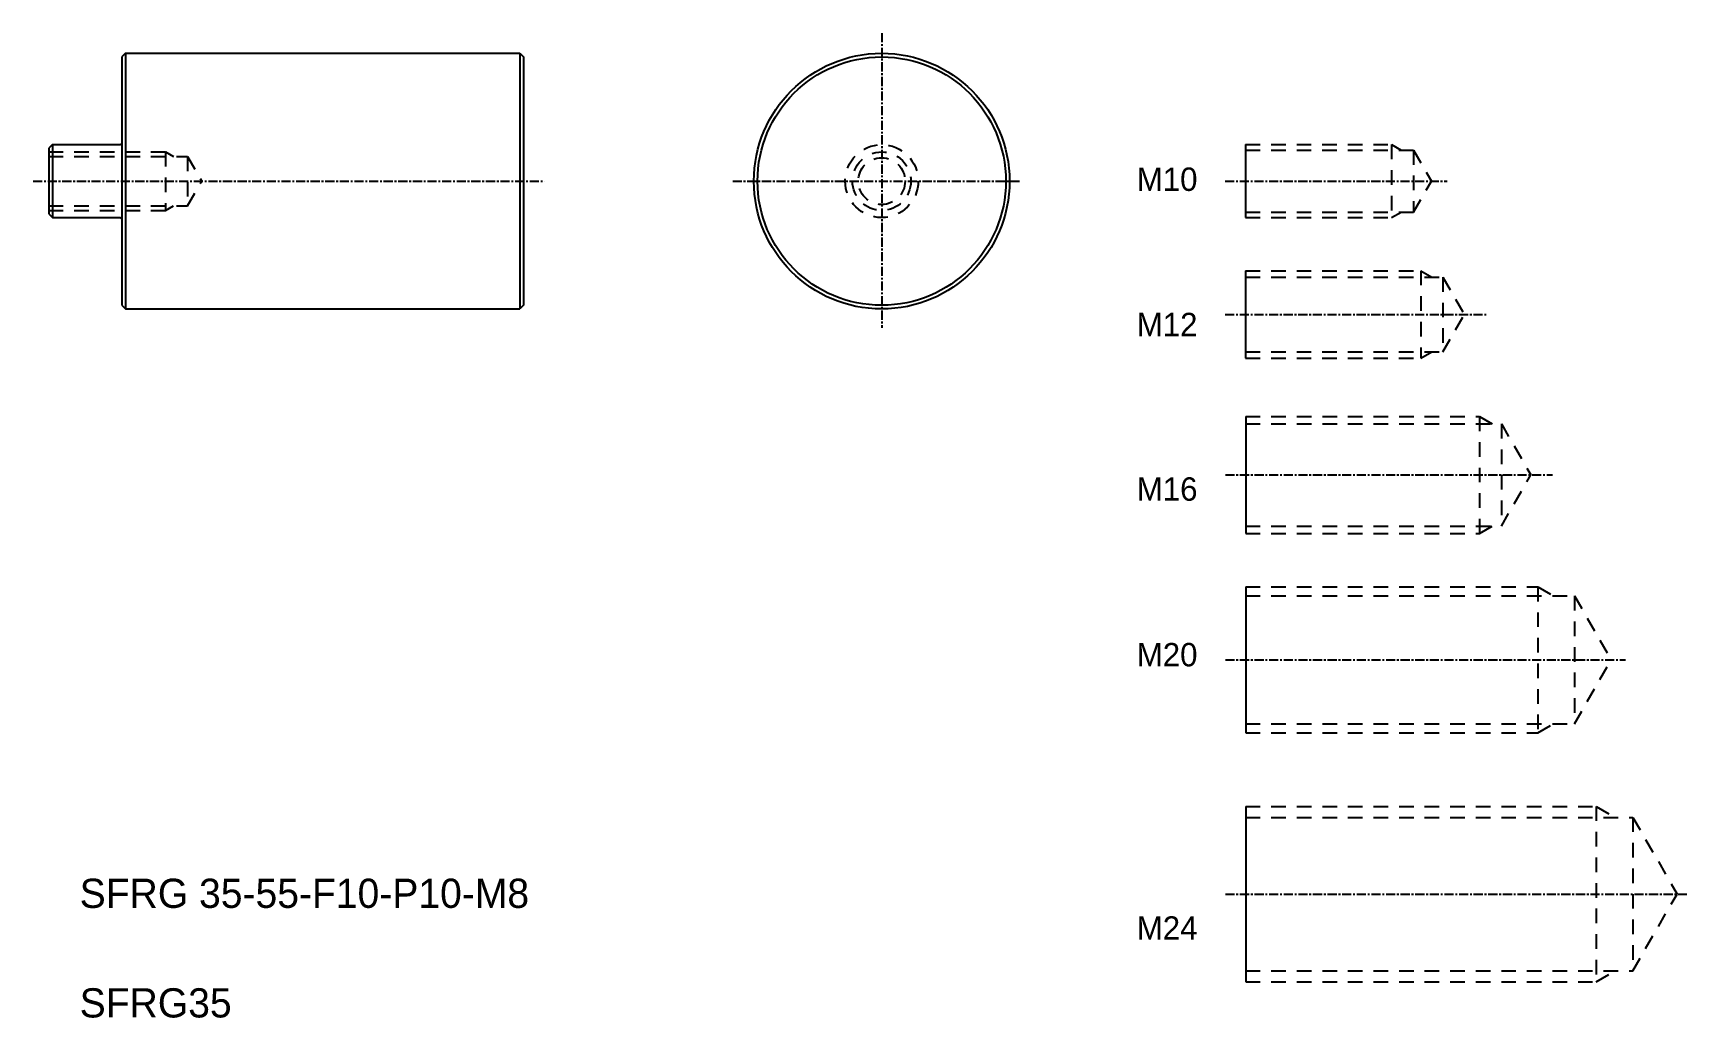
# Model space of a CAD drawing. Extents: x 111 to 337, y 55 to 190.
import ezdxf
from ezdxf.enums import TextEntityAlignment as Align

# ---------------------------------------------------------------- set-up
doc = ezdxf.new("R2010")
doc.units = 0
doc.linetypes.add('CENTER', pattern=[2, 1.25, -0.25, 0.25, -0.25])
doc.linetypes.add('DASHED', pattern=[3.5, 2, -1.5])
doc.layers.get('0').update_dxf_attribs({"linetype": 'CONTINUOUS'})
doc.layers.add('CENTER', color=1, linetype='CENTER')

msp = doc.modelspace()

# ---------------------------------------------------------------- linework, layer by layer
at = {"color": 7, "linetype": 'CONTINUOUS'}
for p, q in [((123.61, 187.24), (123.11, 186.74)), ((123.11, 186.74), (123.11, 152.74)), ((123.61, 187.24), (123.61, 152.24)), ((123.61, 187.24), (177.61, 187.24)), ((177.61, 187.24), (177.61, 152.24)), ((177.61, 187.24), (178.11, 186.74)), ((178.11, 186.74), (178.11, 152.74)), ((113.61, 174.74), (113.11, 174.24)), ((113.61, 174.74), (122.91, 174.74)), ((113.61, 174.74), (113.61, 164.74)), ((276.98, 174.74), (276.98, 164.74)), ((113.11, 174.24), (113.11, 165.24)), ((113.11, 165.24), (113.61, 164.74)), ((113.61, 164.74), (122.91, 164.74)), ((276.98, 157.48), (276.98, 145.48)), ((123.11, 152.74), (123.61, 152.24)), ((123.61, 152.24), (177.61, 152.24)), ((178.11, 152.74), (177.61, 152.24)), ((277, 137.51), (277, 121.51)), ((277, 114.2), (277, 94.2)), ((277, 84.14), (277, 60.14))]:
    msp.add_line(p, q, dxfattribs=at)
for p, q in [((115.94, 174.74), (115.94, 174.74)), ((118.26, 174.74), (118.26, 174.74))]:
    msp.add_line(p, q)
at = {"color": 3, "linetype": 'DASHED'}
for p, q in [((276.98, 174.74), (296.98, 174.74)), ((296.98, 174.74), (296.98, 164.74)), ((296.98, 174.74), (298.28, 173.99)), ((113.11, 173.74), (129.11, 173.74)), ((113.11, 173.12), (132.11, 173.12)), ((129.11, 173.74), (130.2, 173.12)), ((129.11, 173.74), (129.11, 165.74)), ((132.11, 173.12), (132.11, 166.37)), ((132.11, 173.12), (134.06, 169.74)), ((276.98, 173.99), (299.98, 173.99)), ((299.98, 173.99), (299.98, 165.49)), ((299.98, 173.99), (302.43, 169.74)), ((132.11, 166.37), (134.06, 169.74)), ((299.98, 165.49), (302.43, 169.74)), ((113.11, 166.37), (132.11, 166.37)), ((113.11, 165.74), (129.11, 165.74)), ((129.11, 165.74), (130.2, 166.37)), ((276.98, 165.49), (299.98, 165.49)), ((296.98, 164.74), (298.28, 165.49)), ((276.98, 164.74), (296.98, 164.74)), ((276.98, 157.48), (300.98, 157.48)), ((276.98, 156.6), (303.98, 156.6)), ((300.98, 157.48), (300.98, 145.48)), ((300.98, 157.48), (302.49, 156.6)), ((303.98, 156.6), (306.94, 151.48)), ((303.98, 156.6), (303.98, 146.35)), ((303.98, 146.35), (306.94, 151.48)), ((276.98, 146.35), (303.98, 146.35)), ((276.98, 145.48), (300.98, 145.48)), ((300.98, 145.48), (302.49, 146.35)), ((277, 137.51), (309, 137.51)), ((277, 136.51), (312, 136.51)), ((309, 137.51), (309, 121.51)), ((309, 137.51), (310.73, 136.51)), ((312, 136.51), (312, 122.51)), ((312, 136.51), (316.04, 129.51)), ((312, 122.51), (316.04, 129.51)), ((277, 122.51), (312, 122.51)), ((309, 121.51), (310.73, 122.51)), ((277, 121.51), (309, 121.51)), ((277, 114.2), (317, 114.2)), ((317, 114.2), (317, 94.2)), ((317, 114.2), (319.16, 112.95)), ((277, 112.95), (322, 112.95)), ((322, 112.95), (322, 95.45)), ((322, 112.95), (327.05, 104.2)), ((322, 95.45), (327.05, 104.2)), ((277, 95.45), (322, 95.45)), ((317, 94.2), (319.16, 95.45)), ((277, 94.2), (317, 94.2)), ((277, 84.14), (325, 84.14)), ((325, 84.14), (325, 60.14)), ((325, 84.14), (327.6, 82.64)), ((277, 82.64), (330, 82.64)), ((330, 82.64), (330, 61.64)), ((330, 82.64), (336.06, 72.14)), ((330, 61.64), (336.06, 72.14)), ((277, 61.64), (330, 61.64)), ((325, 60.14), (327.6, 61.64)), ((277, 60.14), (325, 60.14))]:
    msp.add_line(p, q, dxfattribs=at)
for radius in [17.5, 17]:
    msp.add_circle((227.16, 169.74), radius)
for radius in [5, 4, 3.2]:
    msp.add_circle((227.16, 169.74), radius, dxfattribs=at)
at = {"color": 7, "linetype": 'CONTINUOUS'}
for centre, start, end in [((122.91, 174.94), 270, 0), ((122.91, 164.54), 0, 90)]:
    msp.add_arc(centre, 0.2, start, end, dxfattribs=at)
at = {"layer": 'CENTER', "color": 1, "linetype": 'CENTER'}
for p, q in [((227.16, 190.01), (227.16, 149.66)), ((110.97, 169.74), (181, 169.74)), ((206.76, 169.74), (246.16, 169.74)), ((274.19, 169.74), (304.6, 169.74)), ((274.19, 151.48), (309.93, 151.48)), ((274.21, 129.51), (319, 129.51)), ((274.21, 104.2), (329, 104.2)), ((274.21, 72.14), (337.41, 72.14))]:
    msp.add_line(p, q, dxfattribs=at)

# ---------------------------------------------------------------- texts
at = {"color": 7, "linetype": 'CONTINUOUS'}
for s, p in [('M10', (270.4, 170)), ('M12', (270.4, 150.11)), ('M16', (270.4, 127.59)), ('M20', (270.4, 104.91)), ('M24', (270.4, 67.49))]:
    msp.add_text(s, height=3.2, dxfattribs=at).set_placement(p, align=Align.MIDDLE_RIGHT)
for s, p in [('SFRG 35-55-F10-P10-M8', (117.35, 70.24)), ('SFRG35', (117.35, 55.24))]:
    msp.add_text(s, height=4).set_placement(p)

doc.saveas('drawing.dxf')
